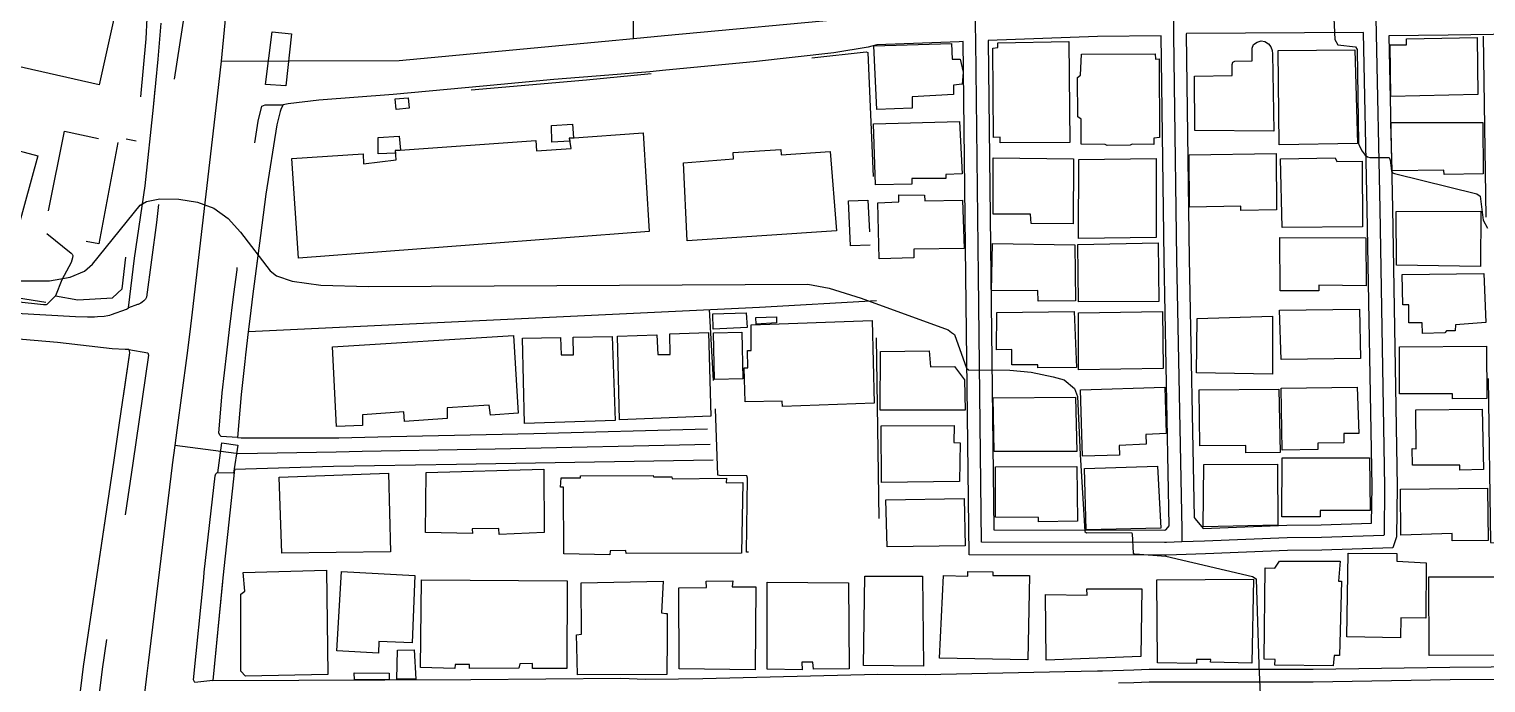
# Model space of a CAD drawing. Header units: millimetres. Extents: x 198785 to 203305, y 542885 to 545889.
# Drawn here: x 200370.9 to 200602.1, y 543152.6 to 543256.4 of the extents above; entities that cross this region are included whole.
import ezdxf

# ---------------------------------------------------------------- set-up
doc = ezdxf.new("R2010")
doc.units = ezdxf.units.MM
for name, pattern in [('FENCE_25K', [54.3, 28.7, -9.2, -16.4]), ('HIDDEN_BULD_25K', [28.8, 18.4, -10.4]), ('HIDDEN_IN_25K', [56.5, 36.5, -20])]:
    doc.linetypes.add(name, pattern=pattern)
for name, color, linetype in [('A0013114', 253, 'Continuous'), ('A0013117', 253, 'Continuous'), ('A0013118', 253, 'Continuous'), ('A0023214', 253, 'Continuous'), ('A0023217', 253, 'Continuous'), ('A0033324', 253, 'Continuous'), ('A0043325', 253, 'Continuous'), ('B0014111', 253, 'Continuous'), ('B0014112', 253, 'Continuous'), ('B0014113', 253, 'Continuous'), ('B0014115', 253, 'Continuous'), ('B0014116', 253, 'Continuous'), ('B0024120', 253, 'Continuous'), ('F0017111', 253, 'Continuous'), ('F0047224', 253, 'Continuous')]:
    doc.layers.add(name, color=color, linetype=linetype)

msp = doc.modelspace()

# ---------------------------------------------------------------- linework, layer by layer
at = {"layer": 'A0013114'}
for points in [[(200386.67, 543212.11), (200387.61, 543220), (200389.32, 543231.47), (200390.6, 543243.96), (200391.38, 543251.59), (200391.85, 543257.28)], [(200410.88, 543243.74), (200410.72, 543243.29), (200410.2, 543241.15), (200408.45, 543230.14), (200407.62, 543223.58), (200406.34, 543213.91), (200405.97, 543210.79), (200405.67, 543208.34), (200405.22, 543204.65), (200405.11, 543203.63), (200404.52, 543198.35), (200403.96, 543191.55)], [(200370.98, 543088.35), (200371.23, 543088.43), (200372.8, 543102.03), (200374.09, 543112.29), (200374.55, 543116.01), (200374.65, 543116.8), (200376.09, 543128.02), (200378.8, 543149.56), (200379.5, 543155.18), (200384.39, 543187.93), (200385.24, 543193.85), (200386.84, 543204.98), (200386.81, 543205.31), (200386.71, 543205.54), (200386.11, 543205.5)], [(200403.49, 543186.47), (200401.64, 543169.26), (200400.06, 543152.99)]]:
    msp.add_lwpolyline(points, dxfattribs=at)
at = {"layer": 'A0013117'}
for points in [[(200606.89, 543255.57), (200596.14, 543255.42), (200586.75, 543255.29), (200587.3, 543227.88), (200588.07, 543183.77), (200587.97, 543175.8), (200587.36, 543174.06), (200576.1, 543173.69), (200570.64, 543173.63), (200557.66, 543173.11), (200551.52, 543172.87), (200551.18, 543172.86), (200520.09, 543172.93), (200519.58, 543217.2), (200519.15, 543254.39), (200518.5, 543254.36), (200505.43, 543253.84), (200504.07, 543253.49), (200498.63, 543252.6), (200485.89, 543251.17), (200471.98, 543249.82), (200469.41, 543249.57), (200462.92, 543249.05), (200454.18, 543248.34), (200442.97, 543247.3), (200428.67, 543245.97), (200416.85, 543245.08), (200412.02, 543244.52), (200411.21, 543244.33), (200411.09, 543244.11), (200410.88, 543243.74)], [(200550.58, 543255.31), (200540.51, 543255.21), (200523.15, 543254.54), (200523.58, 543217.25), (200524.05, 543176.92), (200551.11, 543176.86), (200551.34, 543176.87), (200551.66, 543177.25), (200551.85, 543177.52), (200551.05, 543219.85), (200550.68, 543247.5), (200550.58, 543255.31)], [(200582.73, 543255.82), (200554.64, 543255.64), (200554.58, 543255.58), (200554.68, 543247.55), (200555.05, 543219.92), (200555.83, 543178.84), (200555.97, 543178.66), (200557.29, 543177.1), (200570.54, 543177.63), (200576.01, 543177.69), (200584, 543177.95), (200584.07, 543183.76), (200583.3, 543227.81), (200582.73, 543255.82)], [(200403.96, 543191.55), (200404.56, 543191.47), (200420.05, 543191.48), (200428.31, 543191.69), (200451.02, 543192.19), (200478.56, 543192.91)], [(200479.48, 543187.95), (200470.03, 543187.78), (200438.72, 543187.24), (200419.18, 543186.92), (200403.49, 543186.47)], [(200400.06, 543152.99), (200441.01, 543153.14), (200464.82, 543153.35), (200468.71, 543153.22), (200473.98, 543153.27), (200477.82, 543153.3), (200505.62, 543153.98), (200513.2, 543153.93), (200535.29, 543154.4), (200540.5, 543154.52), (200541.3, 543154.5), (200546.26, 543154.68), (200548.68, 543154.77), (200553.62, 543154.76), (200574.73, 543154.78), (200596.43, 543155.12), (200629.35, 543155.38)]]:
    msp.add_lwpolyline(points, dxfattribs=at)
at = {"layer": 'A0013118'}
for points in [[(200304.12, 543222.62), (200314.16, 543220.13), (200315.73, 543219.75), (200320.42, 543218.61), (200327.84, 543216.82), (200336.31, 543215.11), (200344.53, 543213.67), (200351.34, 543212.73), (200360.27, 543211.84), (200368.81, 543211.27), (200378.23, 543210.77), (200380.16, 543210.72), (200381.27, 543210.72), (200381.75, 543210.73), (200382.79, 543210.82), (200383.35, 543210.92), (200383.67, 543210.97), (200383.93, 543211.05), (200386.32, 543211.93), (200386.67, 543212.11)], [(200386.11, 543205.5), (200384.03, 543205.63), (200375.36, 543206.61), (200367.98, 543207.28)]]:
    msp.add_lwpolyline(points, dxfattribs=at)
at = {"layer": 'A0023214'}
msp.add_lwpolyline([(200386.36, 543487.55), (200391.47, 543466.87), (200406.69, 543356.82), (200406.96, 543354.66), (200409.52, 543349.74), (200411.84, 543347.75), (200409.08, 543335.14), (200405.19, 543293.14), (200401.93, 543257.36), (200401.37, 543251.28), (200400.51, 543243.85), (200396.77, 543211.42), (200396.41, 543208.31), (200395.92, 543204.58), (200394.33, 543192.73), (200394, 543190.3), (200393.59, 543187.23), (200393.58, 543187.15), (200389.77, 543155.81), (200389.56, 543154.11), (200389.18, 543150.95)], dxfattribs=at)
at = {"layer": 'A0023217'}
for points in [[(200466.81, 543254.87), (200466.9, 543260.47), (200467.53, 543297.9), (200467.99, 543327.04), (200468.17, 543345.36), (200468.15, 543345.82), (200468.38, 543351.22), (200468.45, 543352.87), (200468.46, 543363.6)], [(200466.81, 543254.87), (200471.76, 543255.33), (200502.59, 543258.2), (200519.09, 543259.36), (200521.09, 543259.5)], [(200553.9, 543174.97), (200551.43, 543174.87), (200551.14, 543174.86), (200522.07, 543174.92), (200521.58, 543217.22), (200521.15, 543254.46), (200521.09, 543259.5)], [(200552.52, 543260.48), (200552.58, 543255.44), (200552.68, 543247.52), (200553.05, 543219.88), (200553.86, 543176.97), (200553.9, 543174.97)], [(200584.64, 543260.82), (200584.74, 543255.55), (200585.3, 543227.84), (200586.07, 543183.76), (200585.98, 543176.15), (200585.93, 543176.02), (200576.06, 543175.69), (200570.59, 543175.63), (200557.48, 543175.11), (200553.9, 543174.97)], [(200401.37, 543251.28), (200412.17, 543251.31), (200429.64, 543251.36), (200462.32, 543254.45), (200466.81, 543254.87)], [(200479.02, 543190.43), (200444.87, 543189.71), (200423.74, 543189.31), (200419.61, 543189.2), (200404.02, 543188.97), (200403.73, 543189.01), (200394, 543190.3)], [(200543.81, 543152.59), (200546.25, 543152.68), (200548.71, 543152.77), (200553.62, 543152.76), (200574.74, 543152.78), (200596.46, 543153.12), (200629.38, 543153.38), (200653.19, 543153.73), (200664.32, 543153.85), (200669.56, 543153.91)]]:
    msp.add_lwpolyline(points, dxfattribs=at)
at = {"layer": 'A0033324', "linetype": 'HIDDEN_IN_25K', "flags": 128}
for points in [[(200388.08, 543212.64), (200386.67, 543212.11), (200387.61, 543220), (200389.32, 543231.47), (200390.6, 543243.96), (200391.38, 543251.59), (200391.85, 543257.28), (200392.15, 543262.7), (200392.48, 543269.3), (200392.73, 543280.55), (200393.02, 543287.3), (200393.18, 543294.36), (200393.1, 543301.01), (200393.08, 543308.46), (200392.96, 543316.08), (200392.96, 543324.01), (200392.96, 543331.43), (200392.87, 543333.79), (200392.67, 543339.6), (200392.34, 543346.65), (200391.94, 543355.16), (200391.96, 543355.92), (200392.03, 543356.32), (200392.09, 543356.59), (200392.18, 543357.01), (200392.71, 543357.71), (200393.79, 543358.69), (200394.73, 543359.69), (200395.21, 543360.31), (200395.53, 543360.79), (200395.71, 543361.06), (200395.8, 543361.33), (200395.88, 543361.6), (200395.91, 543362.1), (200395.68, 543364.57), (200395.19, 543369.32), (200394.23, 543377.65), (200393.09, 543387.68), (200391.31, 543401.55), (200389.81, 543413), (200388.62, 543422.06), (200387.18, 543424.43), (200381.35, 543452.3), (200380.5, 543454.44), (200379.54, 543455.69), (200375.65, 543458.93), (200373.86, 543460.06), (200372.14, 543460.86), (200382.79, 543465.28), (200382.98, 543465.4), (200383.17, 543465.4), (200383.4, 543465.35), (200383.57, 543465.1), (200386.24, 543451.93), (200386.89, 543448.76), (200387.94, 543442.14), (200389.37, 543431.64), (200390.6, 543422.32), (200391.58, 543414.89), (200391.79, 543413.26), (200393.29, 543401.81), (200395.07, 543387.92), (200396.22, 543377.87), (200397.18, 543369.54), (200397.67, 543364.76), (200397.91, 543362.13), (200398.39, 543355.04), (200398.46, 543353.73), (200398.47, 543351.73), (200398.18, 543336.86), (200397.44, 543319.24), (200396.78, 543298.55), (200396.8, 543297.35), (200397.95, 543286.03), (200398.23, 543283.35), (200398.22, 543282.1), (200397.57, 543274.01), (200395.61, 543259.29), (200393.85, 543248.17), (200391.08, 543225.68), (200389.52, 543213.84), (200389.37, 543213.51), (200389.07, 543213.24), (200388.83, 543213.02), (200388.58, 543212.88), (200388.2, 543212.67), (200388.08, 543212.64)], [(200404.52, 543198.35), (200403.96, 543191.55), (200401.37, 543191.72), (200401.19, 543191.88), (200401.01, 543192.21), (200401.54, 543198.63), (200402.24, 543205), (200402.69, 543208.7), (200403.36, 543214.29), (200403.88, 543218.17), (200404.64, 543223.96), (200405.48, 543230.57), (200407.26, 543241.74), (200407.84, 543244.14), (200408.34, 543244.35), (200411.21, 543244.33), (200411.09, 543244.11), (200410.88, 543243.74), (200410.72, 543243.29), (200410.2, 543241.15), (200408.45, 543230.14), (200407.62, 543223.58), (200406.34, 543213.91), (200405.67, 543208.34), (200405.22, 543204.65), (200404.52, 543198.35)], [(200373.52, 543088.28), (200372.99, 543088.18), (200371.23, 543088.43), (200372.8, 543102.03), (200374.09, 543112.29), (200374.55, 543116.01), (200374.65, 543116.8), (200376.09, 543128.02), (200378.8, 543149.56), (200379.5, 543155.18), (200384.39, 543187.93), (200385.24, 543193.85), (200386.84, 543204.98), (200386.81, 543205.31), (200386.72, 543205.53), (200389.71, 543204.97), (200389.82, 543204.63), (200387.36, 543187.5), (200382.47, 543154.77), (200381.48, 543146.89), (200379.06, 543127.64), (200373.73, 543088.63), (200373.52, 543088.28)], [(200400.06, 543152.99), (200397.19, 543152.69), (200396.97, 543153.11), (200398.59, 543169.27), (200398.68, 543170.17), (200400.4, 543185.44), (200400.52, 543185.78), (200400.68, 543185.94), (200401.25, 543185.91), (200403.42, 543185.83), (200401.64, 543169.26), (200400.06, 543152.99)]]:
    msp.add_lwpolyline(points, dxfattribs=at)
at = {"layer": 'A0043325'}
for points in [[(200412.54, 543255.63), (200411.62, 543247.34), (200408.4, 543247.55), (200409.48, 543255.95), (200412.54, 543255.63)], [(200404.01, 543190.32), (200403.33, 543185.91), (200400.83, 543185.95), (200401.44, 543190.69), (200404.01, 543190.32)]]:
    msp.add_lwpolyline(points, dxfattribs=at)
at = {"layer": 'B0014111'}
for points in [[(200568.25, 543252.41), (200568.46, 543240.16), (200555.95, 543240.29), (200555.91, 543248.91), (200561.85, 543249.02), (200561.86, 543250.73), (200562, 543251.09), (200562.3, 543251.28), (200565.03, 543251.33), (200565.03, 543253.36), (200565.28, 543253.94), (200565.82, 543254.31), (200566.45, 543254.48), (200567.06, 543254.4), (200567.66, 543254.04), (200567.99, 543253.56), (200568.2, 543252.96), (200568.25, 543252.41)], [(200511.07, 543243.79), (200505.46, 543243.59), (200505, 543253.7), (200517.33, 543254.08), (200517.43, 543251.58), (200518.7, 543251.58), (200519.15, 543249.55), (200518.99, 543247.6), (200517.61, 543247.44), (200517.61, 543245.97), (200511.07, 543245.63), (200511.07, 543243.79)], [(200535.95, 543254.4), (200536.07, 543238.34), (200525.02, 543238.33), (200525.02, 543239.21), (200523.99, 543239.17), (200523.89, 543253.32), (200524.69, 543253.42), (200524.69, 543254.19), (200535.95, 543254.4)], [(200549.66, 543252.44), (200549.68, 543251.6), (200550.26, 543251.62), (200550.34, 543239.17), (200549.43, 543239.06), (200549.41, 543238.05), (200546, 543238.09), (200545.7, 543237.93), (200542.03, 543237.88), (200541.72, 543238.07), (200537.89, 543238.08), (200537.87, 543242.06), (200537.37, 543242.45), (200537.3, 543248.68), (200537.77, 543249.03), (200537.96, 543252.38), (200549.66, 543252.44)], [(200330.96, 543241.61), (200360.39, 543233.68), (200361.94, 543239), (200372.26, 543236.24), (200368.04, 543220.79), (200328.36, 543231.68), (200330.96, 543241.61)], [(200428.27, 543173.42), (200411, 543173.2), (200410.56, 543185.26), (200427.93, 543185.9), (200428.27, 543173.42)], [(200452.61, 543186.5), (200452.66, 543176.47), (200445.49, 543176.17), (200445.44, 543177.13), (200441.22, 543177.05), (200441.27, 543176.31), (200433.81, 543176.45), (200433.9, 543186.02), (200452.61, 543186.5)], [(200418.32, 543153.95), (200405.2, 543153.65), (200404.47, 543154.47), (200404.5, 543166.68), (200405.13, 543167.15), (200404.84, 543170.11), (200418.09, 543170.48), (200418.32, 543153.95)]]:
    msp.add_lwpolyline(points, dxfattribs=at)
at = {"layer": 'B0014112'}
for points in [[(200516.42, 543233.29), (200516.42, 543232.65), (200511.01, 543232.64), (200511.02, 543231.74), (200505.26, 543231.63), (200504.94, 543241.35), (200518.57, 543241.7), (200519.01, 543233.38), (200516.42, 543233.29)], [(200601.68, 543241.52), (200601.72, 543233.39), (200595.54, 543233.26), (200595.49, 543234), (200587.29, 543233.88), (200587.08, 543241.53), (200601.68, 543241.52)], [(200568.83, 543236.64), (200568.91, 543227.67), (200563.26, 543227.58), (200563.26, 543228.24), (200555.1, 543228.08), (200555.02, 543236.42), (200568.83, 543236.64)], [(200536.66, 543235.76), (200536.61, 543225.48), (200529.96, 543225.52), (200529.83, 543226.98), (200523.93, 543227), (200523.94, 543235.93), (200536.66, 543235.76)], [(200549.82, 543223.31), (200537.46, 543223.15), (200537.51, 543235.65), (200549.81, 543235.8), (200549.82, 543223.31)], [(200578.23, 543235.95), (200578.5, 543235.36), (200582.5, 543235.42), (200582.55, 543224.97), (200569.8, 543224.88), (200569.55, 543235.78), (200578.23, 543235.95)], [(200513.01, 543230.02), (200513.05, 543229.1), (200519.08, 543229.23), (200519.31, 543221.52), (200511.31, 543221.46), (200511.31, 543220.08), (200505.83, 543219.92), (200505.62, 543228.81), (200508.96, 543228.94), (200508.95, 543230.06), (200513.01, 543230.02)], [(200601.34, 543227.47), (200601.29, 543218.67), (200587.95, 543218.92), (200587.92, 543227.43), (200601.34, 543227.47)], [(200536.97, 543213.26), (200531.09, 543213.21), (200531.01, 543214.87), (200523.66, 543214.85), (200523.84, 543222.34), (200536.9, 543222.11), (200536.97, 543213.26)], [(200550.14, 543222.42), (200550.21, 543213.11), (200537.46, 543213.07), (200537.36, 543222.19), (200550.14, 543222.42)], [(200583.11, 543223.23), (200583.12, 543215.6), (200575.64, 543215.73), (200575.64, 543214.84), (200569.48, 543214.82), (200569.45, 543223.29), (200583.11, 543223.23)], [(200601.81, 543217.6), (200602.12, 543209.79), (200597.3, 543209.45), (200597.29, 543208.48), (200595.9, 543208.46), (200595.63, 543208.14), (200592.07, 543208.05), (200592.02, 543209.76), (200589.94, 543209.75), (200589.89, 543212.59), (200588.95, 543212.58), (200588.87, 543217.42), (200601.81, 543217.6)], [(200536.81, 543211.53), (200537.15, 543202.68), (200531.03, 543202.61), (200531, 543203.08), (200526.88, 543203.07), (200526.88, 543205.5), (200524.44, 543205.46), (200524.48, 543211.36), (200536.81, 543211.53)], [(200550.9, 543202.49), (200537.45, 543202.31), (200537.47, 543211.32), (200550.8, 543211.56), (200550.9, 543202.49)], [(200582.23, 543204.07), (200569.65, 543203.93), (200569.37, 543211.77), (200582.1, 543211.89), (200582.23, 543204.07)], [(200484.2, 543200.84), (200479.7, 543200.77), (200479.51, 543208.18), (200484.04, 543208.27), (200484.2, 543200.84)], [(200504.72, 543210.09), (200505.04, 543196.99), (200490.47, 543196.47), (200490.45, 543197.34), (200484.54, 543197.22), (200484.39, 543202.62), (200484.98, 543202.63), (200484.91, 543205.36), (200485.5, 543205.35), (200485.5, 543209.44), (200504.72, 543210.09)], [(200447.75, 543207.74), (200448.49, 543195.43), (200444.1, 543195.09), (200443.93, 543196.66), (200437.23, 543196.23), (200437.25, 543194.54), (200430.48, 543194.11), (200430.34, 543195.62), (200423.79, 543195.14), (200423.82, 543193.47), (200419.68, 543193.31), (200419.05, 543205.93), (200447.75, 543207.74)], [(200602.32, 543197.74), (200596.85, 543197.68), (200596.85, 543198.46), (200588.42, 543198.47), (200588.43, 543205.96), (200602.26, 543206.06), (200602.32, 543197.74)], [(200543.96, 543188.74), (200538.13, 543188.56), (200537.79, 543199.1), (200551.2, 543199.53), (200551.41, 543192.2), (200548.17, 543192.04), (200548.2, 543190.47), (200543.94, 543190.28), (200543.96, 543188.74)], [(200569.27, 543199.23), (200569.5, 543189.15), (200564.06, 543189.12), (200564.05, 543190.27), (200556.73, 543190.2), (200556.65, 543199.13), (200569.27, 543199.23)], [(200581.72, 543199.52), (200581.98, 543192.18), (200579.58, 543192.17), (200579.6, 543190.71), (200575.47, 543190.66), (200575.46, 543189.67), (200569.78, 543189.56), (200569.64, 543199.38), (200581.72, 543199.52)], [(200536.99, 543197.95), (200537.2, 543189.33), (200524.08, 543189.31), (200523.94, 543197.84), (200536.99, 543197.95)], [(200601.57, 543196.06), (200601.76, 543186.48), (200598.03, 543186.38), (200598.02, 543187.17), (200590.48, 543187.14), (200590.45, 543189.78), (200591.09, 543189.77), (200591.02, 543195.93), (200601.57, 543196.06)], [(200583.69, 543188.31), (200583.78, 543179.95), (200575.86, 543179.97), (200575.84, 543178.97), (200569.77, 543178.98), (200569.83, 543188.3), (200583.69, 543188.31)], [(200537.33, 543178.29), (200531.11, 543178.14), (200531.1, 543178.84), (200524.32, 543178.9), (200524.28, 543186.87), (200537.22, 543186.95), (200537.33, 543178.29)], [(200550.54, 543177.16), (200538.67, 543176.92), (200538.44, 543186.64), (200550.02, 543186.98), (200550.54, 543177.16)], [(200602.38, 543183.51), (200602.5, 543175.2), (200596.81, 543175.15), (200596.78, 543176.31), (200588.63, 543176.03), (200588.59, 543183.36), (200602.38, 543183.51)], [(200519.46, 543174.33), (200507.07, 543174.18), (200506.87, 543181.65), (200519.33, 543181.87), (200519.46, 543174.33)], [(200592.68, 543171.68), (200592.62, 543162.87), (200588.64, 543162.93), (200588.57, 543159.78), (200580.07, 543159.89), (200580.27, 543173.18), (200588.02, 543173.16), (200588.02, 543171.94), (200592.68, 543171.68)], [(200432.1, 543169.64), (200431.7, 543158.98), (200426.4, 543159.17), (200426.33, 543157.31), (200419.73, 543157.7), (200420.47, 543170.29), (200432.1, 543169.64)], [(200482.57, 543168.8), (200482.51, 543167.85), (200486.22, 543167.87), (200486.16, 543154.69), (200474.09, 543154.81), (200474, 543167.69), (200478.4, 543167.74), (200478.38, 543168.77), (200482.57, 543168.8)], [(200500.98, 543168.51), (200501.04, 543154.81), (200495.41, 543154.78), (200495.29, 543155.92), (200493.54, 543155.89), (200493.59, 543154.66), (200488.03, 543154.77), (200488.05, 543168.6), (200500.98, 543168.51)]]:
    msp.add_lwpolyline(points, dxfattribs=at)
at = {"layer": 'B0014113'}
for points in [[(200600.77, 543255.03), (200600.86, 543245.96), (200587.05, 543245.69), (200586.94, 543253.87), (200589.53, 543253.87), (200589.54, 543254.83), (200600.77, 543255.03)], [(200581.78, 543238.22), (200569.35, 543238.02), (200569.16, 543252.99), (200581.32, 543253.08), (200581.78, 543238.22)], [(200568.26, 543210.78), (200568.29, 543201.61), (200556.18, 543201.83), (200556.29, 543210.43), (200568.26, 543210.78)], [(200463.45, 543207.6), (200463.92, 543194.22), (200449.52, 543193.79), (200449.22, 543207.31), (200455.21, 543207.44), (200455.35, 543204.65), (200457.29, 543204.67), (200457.26, 543207.46), (200463.45, 543207.6)], [(200478.72, 543208.19), (200479.09, 543194.93), (200464.62, 543194.33), (200464.28, 543207.62), (200470.55, 543207.85), (200470.7, 543204.73), (200472.67, 543204.73), (200472.61, 543208.02), (200478.72, 543208.19)], [(200519.36, 543200.7), (200519.48, 543195.87), (200506.01, 543195.87), (200506.02, 543205.2), (200513.77, 543205.3), (200513.98, 543202.77), (200517.77, 543202.79), (200519.36, 543200.7)], [(200518.6, 543184.57), (200506.21, 543184.4), (200506.13, 543193.39), (200517.74, 543193.47), (200517.69, 543190.73), (200518.71, 543190.71), (200518.6, 543184.57)], [(200469.95, 543185.52), (200470.01, 543185.28), (200472.92, 543185.32), (200472.94, 543184.97), (200481.6, 543185.11), (200481.51, 543184.37), (200484.18, 543184.42), (200483.99, 543173.19), (200465.64, 543173.16), (200465.59, 543173.59), (200463.13, 543173.55), (200463.08, 543172.95), (200455.76, 543173.06), (200455.71, 543183.65), (200455.24, 543183.65), (200455.32, 543185.16), (200458.41, 543185.16), (200458.39, 543185.44), (200469.95, 543185.52)], [(200569.13, 543177.66), (200557.27, 543177.37), (200557.39, 543187.28), (200569.09, 543187.31), (200569.13, 543177.66)], [(200579.02, 543171.92), (200578.76, 543168.76), (200579.24, 543168.74), (200578.9, 543156.93), (200578.04, 543156.94), (200577.92, 543155.32), (200568.65, 543155.42), (200568.69, 543156.31), (200566.96, 543156.37), (200567.11, 543170.84), (200568.63, 543170.82), (200569.38, 543171.92), (200579.02, 543171.92)], [(200456.29, 543168.78), (200456.26, 543154.89), (200450.81, 543154.89), (200450.78, 543155.69), (200448.76, 543155.65), (200448.64, 543154.96), (200440.79, 543154.89), (200440.77, 543155.55), (200438.5, 543155.53), (200438.44, 543154.9), (200432.99, 543155.05), (200433.17, 543168.96), (200456.29, 543168.78)], [(200512.7, 543169.54), (200512.86, 543155.27), (200503.32, 543155.38), (200503.54, 543169.54), (200512.7, 543169.54)], [(200523.86, 543170.24), (200523.85, 543169.63), (200529.7, 543169.66), (200529.44, 543156.29), (200515.41, 543156.51), (200516.05, 543169.65), (200519.89, 543169.56), (200519.89, 543170.27), (200523.86, 543170.24)], [(200565.26, 543169.07), (200564.99, 543155.76), (200558.45, 543155.88), (200558.46, 543156.34), (200556.2, 543156.32), (200556.21, 543155.69), (200550.03, 543155.81), (200549.92, 543168.97), (200565.26, 543169.07)], [(200605.18, 543169.44), (200605.17, 543156.98), (200593.17, 543156.97), (200593.1, 543169.44), (200605.18, 543169.44)], [(200472.15, 543159.81), (200472.13, 543153.94), (200457.94, 543153.9), (200457.83, 543158.34), (200457.79, 543160.25), (200458.57, 543160.36), (200458.53, 543168.5), (200471.55, 543168.73), (200471.28, 543163.71), (200471.93, 543163.63), (200472.17, 543163.6), (200472.17, 543163.39), (200472.15, 543159.81)], [(200547.55, 543167.53), (200547.39, 543156.8), (200532.32, 543156.2), (200532.24, 543166.61), (200538.87, 543166.52), (200538.77, 543167.51), (200547.55, 543167.53)]]:
    msp.add_lwpolyline(points, dxfattribs=at)
at = {"layer": 'B0014115'}
for points in [[(200384.31, 543258), (200381.98, 543247.49), (200332.67, 543258.68), (200334.92, 543269.22), (200384.31, 543258)], [(200468.35, 543239.9), (200469.32, 543224.25), (200413.66, 543220), (200412.56, 543235.8), (200423.89, 543236.55), (200423.97, 543235), (200429.15, 543235.61), (200429.03, 543237.08), (200451.33, 543238.68), (200451.41, 543237.02), (200456.91, 543237.41), (200456.65, 543239.05), (200468.35, 543239.9)], [(200490.24, 543237.23), (200490.26, 543236.43), (200498.04, 543236.92), (200499.05, 543224.33), (200475.33, 543222.74), (200474.77, 543235.14), (200482.7, 543235.76), (200482.67, 543236.76), (200490.24, 543237.23)]]:
    msp.add_lwpolyline(points, dxfattribs=at)
at = {"layer": 'B0014116', "linetype": 'HIDDEN_BULD_25K', "flags": 128}
for points in [[(200431.21, 543243.79), (200429.12, 543243.62), (200429.01, 543245.31), (200431.07, 543245.46), (200431.21, 543243.79)], [(200456.7, 543238.56), (200453.87, 543238.41), (200453.81, 543241.06), (200457.14, 543241.29), (200457.28, 543239.12), (200456.62, 543239.07), (200456.7, 543238.56)], [(200384.97, 543238.36), (200381.92, 543222.28), (200373.24, 543223.99), (200376.48, 543240.15), (200384.97, 543238.36)], [(200429.04, 543236.69), (200426.26, 543236.56), (200426.27, 543239.18), (200429.64, 543239.36), (200429.81, 543237.16), (200429, 543237.1), (200429.04, 543236.69)], [(200504.38, 543222.09), (200501.3, 543221.94), (200500.94, 543229.11), (200504.05, 543229.21), (200504.38, 543222.09)], [(200484.85, 543208.98), (200479.49, 543208.76), (200479.41, 543211.16), (200484.72, 543211.32), (200484.85, 543208.98)], [(200489.55, 543209.76), (200486.29, 543209.56), (200486.23, 543210.58), (200489.51, 543210.72), (200489.55, 543209.76)], [(200431.98, 543157.87), (200432.25, 543153.18), (200429.26, 543153.22), (200429.36, 543157.79), (200431.98, 543157.87)], [(200428.05, 543154.16), (200428.05, 543153.11), (200422.53, 543153.09), (200422.47, 543154.22), (200428.05, 543154.16)]]:
    msp.add_lwpolyline(points, dxfattribs=at)
at = {"layer": 'B0024120', "linetype": 'FENCE_25K', "flags": 128}
for points in [[(200373.69, 543223.9), (200377.57, 543220.79), (200377.73, 543220.65), (200377.79, 543220.45), (200377.78, 543220.07), (200377.57, 543219.31), (200376.05, 543216.59), (200375.07, 543214.01), (200378.6, 543213.4), (200384.1, 543213.69), (200385.66, 543215.13), (200386.6, 543223.61), (200387.86, 543238.63), (200388.4, 543243.19), (200389.44, 543254.8), (200389.94, 543265.11), (200390.06, 543271.67), (200390.65, 543280.66), (200391.3, 543291.15), (200391.47, 543294.96), (200391.77, 543304.69), (200391.89, 543318.22), (200391.99, 543336.16), (200391.99, 543338.36), (200391.77, 543349.1), (200390.68, 543370.19), (200389.22, 543389.49), (200387.31, 543409.31), (200383.45, 543440.02)], [(200353.57, 543406.42), (200350.88, 543395.56), (200348.64, 543386.13), (200345.17, 543369.5), (200343.84, 543362.89), (200342.43, 543356.93), (200340.61, 543348.11), (200337.52, 543331.36), (200335.34, 543321.58), (200330.81, 543301.66), (200329.14, 543292.81), (200327.28, 543283.75), (200325.72, 543273.18), (200324.98, 543268.03), (200324.68, 543264.02), (200324.71, 543261.9), (200324.86, 543260.32), (200325.33, 543258.5), (200326.79, 543255.71), (200328.2, 543253.63), (200329.6, 543252.03), (200330.81, 543250.89), (200332.08, 543250.44), (200339.16, 543248.75), (200359.1, 543244.38), (200368.14, 543242.39), (200377.26, 543240.66), (200387.86, 543238.63)], [(200601.71, 543255.22), (200602.26, 543219.72), (200602.88, 543174.88), (200603.47, 543174.85), (200620.83, 543174.66), (200623.68, 543174.62), (200655.88, 543175.68)], [(200441.05, 543246.74), (200459.36, 543248.32), (200482.74, 543250.54), (200489.68, 543251.23), (200503.77, 543252.75), (200504.04, 543252.67), (200504.88, 543232.41), (200505.21, 543217.29), (200505.41, 543213.27), (200505.33, 543207.92), (200505.84, 543173.83), (200484.78, 543173.34), (200484.92, 543185.08), (200484.84, 543185.45), (200480.47, 543185.53), (200480.19, 543185.58), (200479.84, 543196.08)], [(200312.45, 543243.55), (200314.18, 543241.85), (200315.67, 543240.34), (200316.68, 543238.95), (200318.19, 543235.91), (200320.29, 543229.95), (200321.48, 543229.67), (200321.73, 543229.48), (200321.96, 543229.32), (200322.1, 543229.18), (200325.14, 543221.43), (200335.44, 543218.81), (200335.36, 543219.1), (200343.43, 543217.75), (200362.63, 543214.2), (200368.82, 543213.14), (200373.15, 543212.64), (200373.62, 543212.65), (200373.72, 543212.69), (200375.07, 543214.01)], [(200479.54, 543200.62), (200478.89, 543211.85)]]:
    msp.add_lwpolyline(points, dxfattribs=at)
at = {"layer": 'F0017111'}
for points, elevation in [([(200577.69, 543265.02), (200578.15, 543254.72), (200578.63, 543253.89), (200581.47, 543253.57), (200581.73, 543253.12), (200581.95, 543238.2), (200582.07, 543237.77), (200582.49, 543237), (200582.96, 543236.37), (200583.35, 543236.07), (200583.71, 543235.99), (200586.8, 543235.99), (200586.97, 543235.56), (200587.11, 543234.31), (200587.19, 543233.79), (200587.32, 543233.54), (200587.65, 543233.43), (200600.72, 543230.24), (200601.22, 543229.87), (200601.72, 543226.05), (200602.38, 543224.79)], 30), ([(200369.44, 543216.43), (200374.1, 543216.41), (200377.37, 543216.98), (200379.65, 543217.93), (200380.92, 543219.03), (200388.48, 543228.4), (200389.52, 543229.02), (200391.63, 543229.4), (200394.64, 543229.38), (200397.61, 543228.9), (200400.17, 543227.92), (200402.48, 543226.31), (200404.41, 543224.16), (200409.12, 543218.01), (200410.17, 543217.2), (200412.61, 543216.38), (200417.18, 543215.74), (200424.76, 543215.51), (200494.48, 543215.9), (200497.87, 543215.27), (200502.98, 543213.66), (200516.78, 543208.63), (200517.31, 543208.23), (200517.77, 543207.87), (200519.67, 543202.55), (200520.01, 543202.29), (200526.57, 543202.25), (200529.95, 543201.92), (200533.43, 543201.18), (200535.2, 543200.68), (200536.83, 543199.3), (200537.3, 543198.07), (200537.74, 543188.86), (200538.49, 543176.64), (200538.73, 543176.42), (200545.86, 543176.45), (200546, 543176.28), (200546.13, 543173.2), (200546.42, 543173.02), (200547.15, 543173.04), (200551.33, 543172.73), (200565.08, 543169.48), (200565.68, 543169.11), (200566.11, 543155.49), (200566.32, 543150.77)], 40)]:
    msp.add_lwpolyline(points, dxfattribs=dict(at, elevation=elevation))
at = {"layer": 'F0047224'}
for points in [[(200373.51, 543212.95), (200369.18, 543213.67), (200363.71, 543214.73), (200354.3, 543216.36), (200339.35, 543218.98), (200334.93, 543219.75), (200325.62, 543222.05), (200325.45, 543222.3), (200323.14, 543229.36), (200322.95, 543229.5), (200322.72, 543229.63), (200320.67, 543230.2)], [(200405.72, 543208.39), (200486.83, 543212.22), (200505.41, 543213.27)]]:
    msp.add_lwpolyline(points, dxfattribs=at)

doc.saveas('drawing.dxf')
